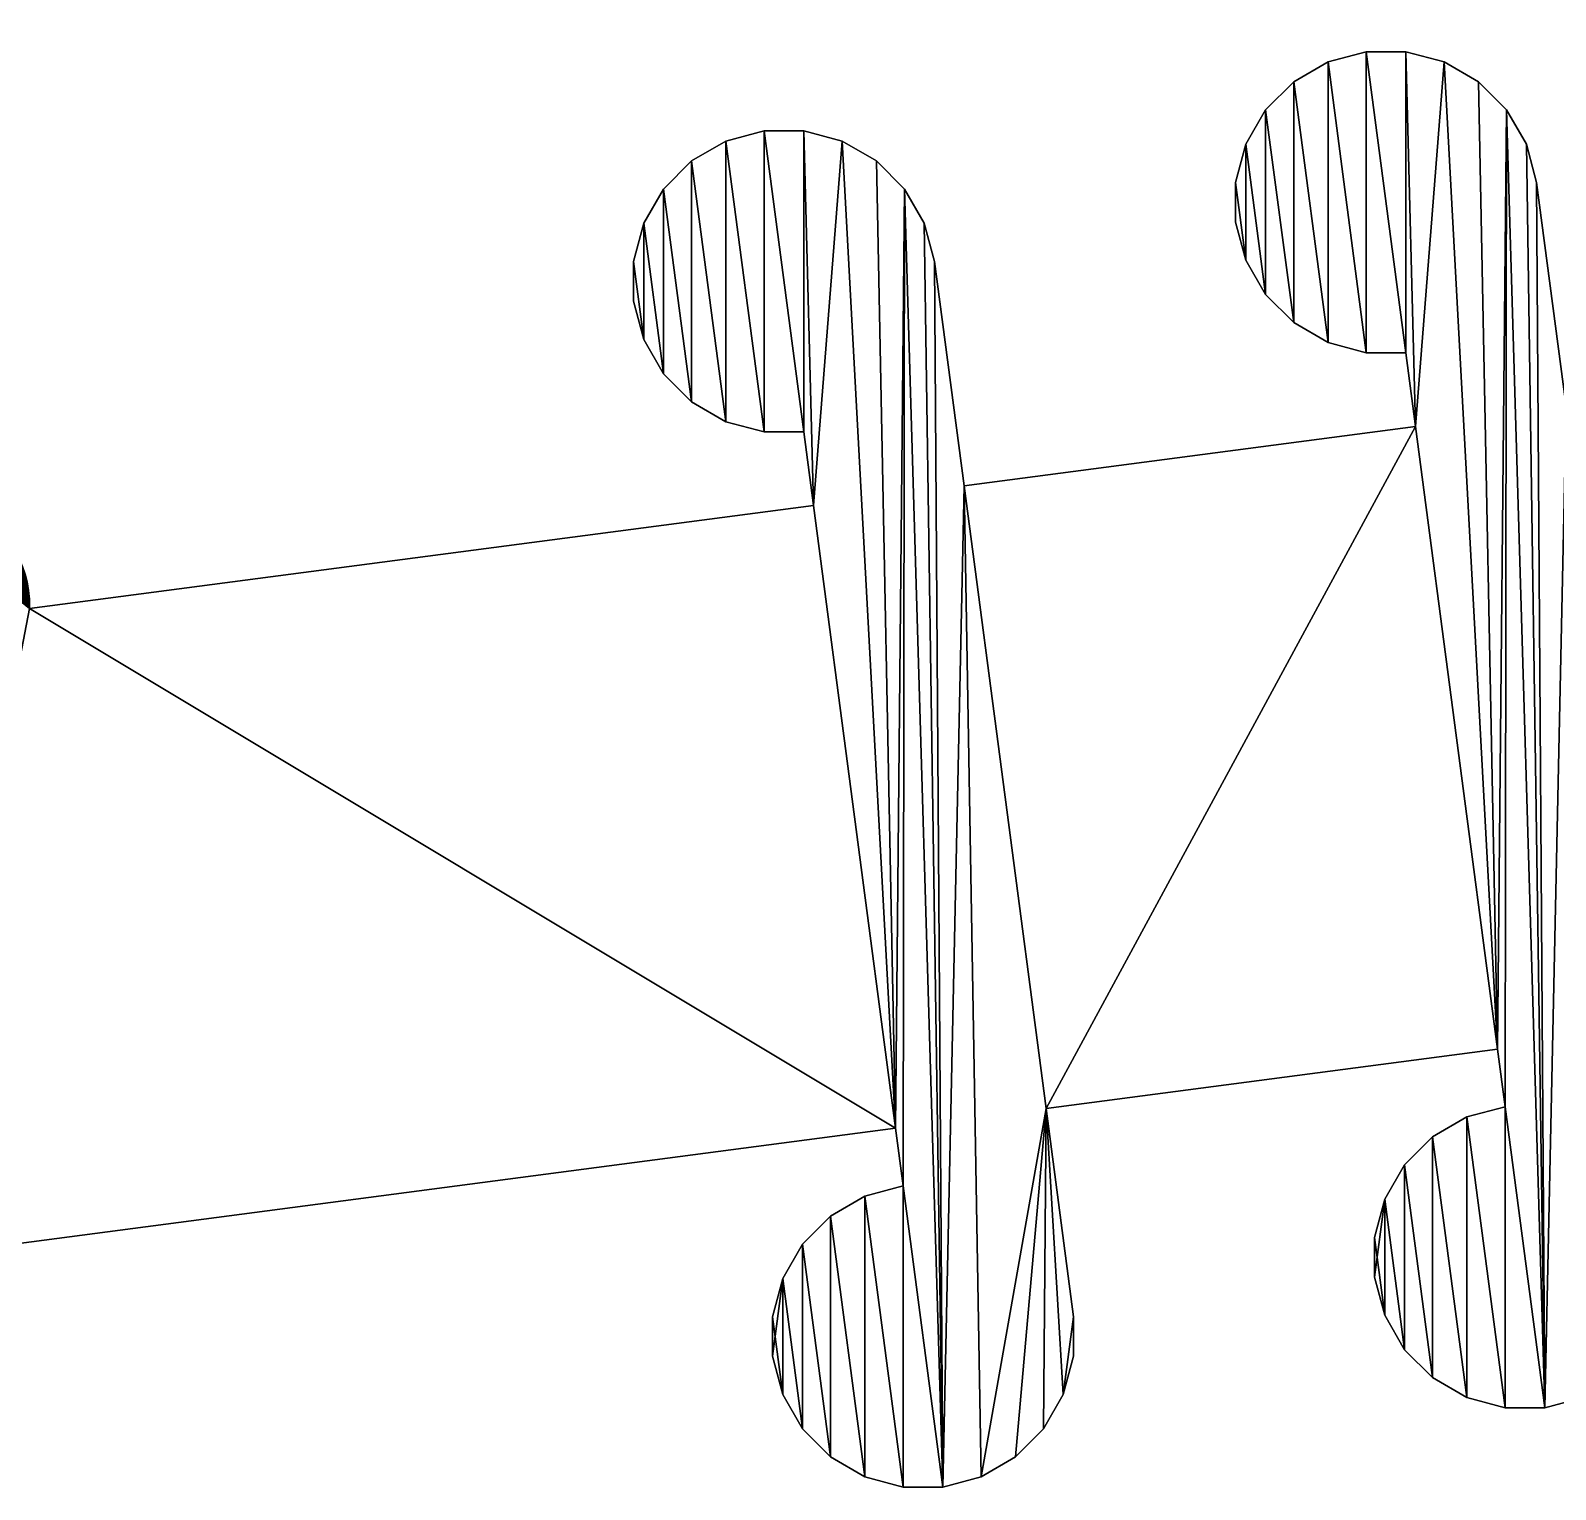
# Model space of a CAD drawing. Extents: x 0 to 187, y 0 to 177.
# Drawn here: x 118.58 to 148.72, y 0 to 28.83 of the extents above; entities that cross this region are included whole.
import ezdxf

# ---------------------------------------------------------------- set-up
doc = ezdxf.new("R2010")
doc.units = 0
doc.header["$LTSCALE"] = 25.4
doc.layers.get('0').update_dxf_attribs({"color": 13, "linetype": 'CONTINUOUS'})

# ---------------------------------------------------------------- blocks, each defined once
blk = doc.blocks.new('MASK_STRAP_4')
at = {"color": 0}
for p, q in [((144.978, 28.412), (144.978, 28.412, 2)), ((144.978, 28.412), (144.978, 28.412, 2)), ((145.761, 28.412), (145.761, 28.412, 2)), ((145.761, 28.412), (145.761, 28.412, 2)), ((144.221, 28.209), (144.221, 28.209, 2)), ((144.221, 28.209), (144.221, 28.209, 2)), ((146.517, 28.209), (146.517, 28.209, 2)), ((146.517, 28.209), (146.517, 28.209, 2)), ((143.543, 27.818), (143.543, 27.818, 2)), ((143.543, 27.818), (143.543, 27.818, 2)), ((147.196, 27.818), (147.196, 27.818, 2)), ((147.196, 27.818), (147.196, 27.818, 2)), ((142.989, 27.264), (142.989, 27.264, 2)), ((142.989, 27.264), (142.989, 27.264, 2)), ((147.749, 27.264), (147.749, 27.264, 2)), ((147.749, 27.264), (147.749, 27.264, 2)), ((133.08, 26.846), (133.08, 26.846, 2)), ((133.08, 26.846), (133.08, 26.846, 2)), ((133.863, 26.846), (133.863, 26.846, 2)), ((133.863, 26.846), (133.863, 26.846, 2)), ((132.324, 26.643), (132.324, 26.643, 2)), ((132.324, 26.643), (132.324, 26.643, 2)), ((134.62, 26.643), (134.62, 26.643, 2)), ((134.62, 26.643), (134.62, 26.643, 2)), ((142.598, 26.586), (142.598, 26.586, 2)), ((142.598, 26.586), (142.598, 26.586, 2)), ((148.141, 26.586), (148.141, 26.586, 2)), ((148.141, 26.586), (148.141, 26.586, 2)), ((131.646, 26.252), (131.646, 26.252, 2)), ((131.646, 26.252), (131.646, 26.252, 2)), ((135.298, 26.252), (135.298, 26.252, 2)), ((135.298, 26.252), (135.298, 26.252, 2)), ((131.092, 25.698), (131.092, 25.698, 2)), ((131.092, 25.698), (131.092, 25.698, 2)), ((135.852, 25.698), (135.852, 25.698, 2)), ((135.852, 25.698), (135.852, 25.698, 2)), ((142.395, 25.829), (142.395, 25.829, 2)), ((142.395, 25.829), (142.395, 25.829, 2)), ((148.344, 25.829), (148.344, 25.829, 2)), ((148.344, 25.829), (148.344, 25.829, 2)), ((130.7, 25.02), (130.7, 25.02, 2)), ((130.7, 25.02), (130.7, 25.02, 2)), ((136.244, 25.02), (136.244, 25.02, 2)), ((136.244, 25.02), (136.244, 25.02, 2)), ((142.395, 25.046), (142.395, 25.046, 2)), ((142.395, 25.046), (142.395, 25.046, 2)), ((130.498, 24.263), (130.498, 24.263, 2)), ((130.498, 24.263), (130.498, 24.263, 2)), ((136.446, 24.263), (136.446, 24.263, 2)), ((136.446, 24.263), (136.446, 24.263, 2)), ((142.598, 24.29), (142.598, 24.29, 2)), ((142.598, 24.29), (142.598, 24.29, 2)), ((142.989, 23.612), (142.989, 23.612, 2)), ((142.989, 23.612), (142.989, 23.612, 2)), ((130.498, 23.48), (130.498, 23.48, 2)), ((130.498, 23.48), (130.498, 23.48, 2)), ((143.543, 23.058), (143.543, 23.058, 2)), ((143.543, 23.058), (143.543, 23.058, 2)), ((130.7, 22.723), (130.7, 22.723, 2)), ((130.7, 22.723), (130.7, 22.723, 2)), ((144.221, 22.666), (144.221, 22.666, 2)), ((144.221, 22.666), (144.221, 22.666, 2)), ((144.978, 22.463), (144.978, 22.463, 2)), ((144.978, 22.463), (144.978, 22.463, 2)), ((145.761, 22.463), (145.761, 22.463, 2)), ((145.761, 22.463), (145.761, 22.463, 2)), ((131.092, 22.045), (131.092, 22.045, 2)), ((131.092, 22.045), (131.092, 22.045, 2)), ((131.646, 21.491), (131.646, 21.491, 2)), ((131.646, 21.491), (131.646, 21.491, 2)), ((132.324, 21.1), (132.324, 21.1, 2)), ((132.324, 21.1), (132.324, 21.1, 2)), ((133.08, 20.897), (133.08, 20.897, 2)), ((133.08, 20.897), (133.08, 20.897, 2)), ((133.863, 20.897), (133.863, 20.897, 2)), ((133.863, 20.897), (133.863, 20.897, 2)), ((145.953, 21.004, 1), (147.573, 8.699, 1)), ((145.953, 21.004), (145.953, 21.004, 1)), ((145.953, 21.004, 1), (147.573, 8.699, 1)), ((145.953, 21.004, 2), (147.573, 8.699, 2)), ((145.953, 21.004), (145.953, 21.004, 1)), ((145.953, 21.004, 2), (147.573, 8.699, 2)), ((137.03, 19.832, 1), (138.65, 7.527, 1)), ((137.03, 19.832), (137.03, 19.832, 1)), ((137.03, 19.832, 2), (138.65, 7.527, 2)), ((137.03, 19.832, 1), (138.65, 7.527, 1)), ((137.03, 19.832), (137.03, 19.832, 1)), ((137.03, 19.832, 2), (138.65, 7.527, 2)), ((134.055, 19.441, 1), (135.675, 7.137, 1)), ((134.055, 19.441, 1), (135.675, 7.137, 1)), ((134.055, 19.441, 2), (135.675, 7.137, 2)), ((134.055, 19.441), (134.055, 19.441, 1)), ((134.055, 19.441), (134.055, 19.441, 1)), ((134.055, 19.441, 2), (135.675, 7.137, 2)), ((147.573, 8.699), (147.573, 8.699, 1)), ((147.573, 8.699), (147.573, 8.699, 1)), ((147.722, 7.564), (147.722, 7.564, 2)), ((147.722, 7.564), (147.722, 7.564, 2)), ((138.65, 7.527), (138.65, 7.527, 1)), ((138.65, 7.527), (138.65, 7.527, 1)), ((146.966, 7.361), (146.966, 7.361, 2)), ((146.966, 7.361), (146.966, 7.361, 2)), ((135.675, 7.137), (135.675, 7.137, 1)), ((135.675, 7.137), (135.675, 7.137, 1)), ((146.288, 6.97), (146.288, 6.97, 2)), ((146.288, 6.97), (146.288, 6.97, 2)), ((145.734, 6.416), (145.734, 6.416, 2)), ((145.734, 6.416), (145.734, 6.416, 2)), ((135.069, 5.795), (135.069, 5.795, 2)), ((135.069, 5.795), (135.069, 5.795, 2)), ((135.825, 5.998), (135.825, 5.998, 2)), ((135.825, 5.998), (135.825, 5.998, 2)), ((145.342, 5.738), (145.342, 5.738, 2)), ((145.342, 5.738), (145.342, 5.738, 2)), ((134.39, 5.403), (134.39, 5.403, 2)), ((134.39, 5.403), (134.39, 5.403, 2)), ((133.837, 4.85), (133.837, 4.85, 2)), ((133.837, 4.85), (133.837, 4.85, 2)), ((145.14, 4.981), (145.14, 4.981, 2)), ((145.14, 4.981), (145.14, 4.981, 2)), ((133.445, 4.171), (133.445, 4.171, 2)), ((133.445, 4.171), (133.445, 4.171, 2)), ((145.14, 4.198), (145.14, 4.198, 2)), ((145.14, 4.198), (145.14, 4.198, 2)), ((133.242, 3.415), (133.242, 3.415, 2)), ((133.242, 3.415), (133.242, 3.415, 2)), ((139.191, 3.415), (139.191, 3.415, 2)), ((139.191, 3.415), (139.191, 3.415, 2)), ((145.342, 3.442), (145.342, 3.442, 2)), ((145.342, 3.442), (145.342, 3.442, 2)), ((145.734, 2.763), (145.734, 2.763, 2)), ((145.734, 2.763), (145.734, 2.763, 2)), ((133.242, 2.632), (133.242, 2.632, 2)), ((133.242, 2.632), (133.242, 2.632, 2)), ((139.191, 2.632), (139.191, 2.632, 2)), ((139.191, 2.632), (139.191, 2.632, 2)), ((146.288, 2.21), (146.288, 2.21, 2)), ((146.288, 2.21), (146.288, 2.21, 2)), ((133.445, 1.875), (133.445, 1.875, 2)), ((133.445, 1.875), (133.445, 1.875, 2)), ((138.988, 1.875), (138.988, 1.875, 2)), ((138.988, 1.875), (138.988, 1.875, 2)), ((146.966, 1.818), (146.966, 1.818, 2)), ((146.966, 1.818), (146.966, 1.818, 2)), ((147.722, 1.615), (147.722, 1.615, 2)), ((147.722, 1.615), (147.722, 1.615, 2)), ((148.506, 1.615), (148.506, 1.615, 2)), ((148.506, 1.615), (148.506, 1.615, 2)), ((133.837, 1.197), (133.837, 1.197, 2)), ((133.837, 1.197), (133.837, 1.197, 2)), ((138.597, 1.197), (138.597, 1.197, 2)), ((138.597, 1.197), (138.597, 1.197, 2)), ((134.39, 0.643), (134.39, 0.643, 2)), ((134.39, 0.643), (134.39, 0.643, 2)), ((138.043, 0.643), (138.043, 0.643, 2)), ((138.043, 0.643), (138.043, 0.643, 2)), ((135.069, 0.252), (135.069, 0.252, 2)), ((135.069, 0.252), (135.069, 0.252, 2)), ((135.825, 0.049), (135.825, 0.049, 2)), ((135.825, 0.049), (135.825, 0.049, 2)), ((136.608, 0.049), (136.608, 0.049, 2)), ((136.608, 0.049), (136.608, 0.049, 2)), ((137.365, 0.252), (137.365, 0.252, 2)), ((137.365, 0.252), (137.365, 0.252, 2))]:
    blk.add_line(p, q, dxfattribs=at)
mesh = blk.add_polyface(dxfattribs=at)
corners = [(135.675, 7.137), (135.852, 25.698), (135.825, 5.998), (142.395, 25.829), (142.598, 24.29), (142.395, 25.046), (142.598, 26.586), (142.989, 23.612), (142.989, 27.264), (143.543, 23.058), (143.543, 27.818), (144.221, 22.666), (144.221, 28.209), (144.978, 22.463), (144.978, 28.412), (145.761, 22.463), (145.761, 28.412), (145.953, 21.004), (146.517, 28.209), (135.825, 0.049), (136.608, 0.049), (136.244, 25.02), (136.446, 24.263), (137.03, 19.832), (137.365, 0.252), (138.65, 7.527), (138.043, 0.643), (138.597, 1.197), (147.573, 8.699), (147.196, 27.818), (147.749, 27.264), (147.722, 7.564), (154.292, 27.396), (154.495, 25.856), (154.292, 26.613), (154.495, 28.152), (154.887, 25.178), (154.887, 28.83), (145.342, 5.738), (145.14, 4.198), (145.14, 4.981), (145.342, 3.442), (145.734, 2.763), (145.734, 6.416), (146.288, 2.21), (146.288, 6.97), (146.966, 1.818), (146.966, 7.361), (147.722, 1.615), (148.506, 1.615), (148.141, 26.586), (148.344, 25.829), (148.927, 21.394), (149.262, 1.818), (150.547, 9.09), (157.851, 22.566), (149.94, 2.21), (150.494, 2.763), (150.886, 3.442), (151.088, 4.981), (151.088, 4.198), (138.988, 1.875), (139.191, 3.415), (139.191, 2.632)]
mesh.append_faces([[corners[k] for k in face] for face in [(3, 4, 5), (32, 33, 34), (38, 39, 40), (58, 59, 60), (61, 62, 63)]], dxfattribs={"vtx0": -1, "color": 0})
mesh.append_faces([[corners[k] for k in face] for face in [(0, 1, 2), (4, 6, 7), (7, 8, 9), (9, 10, 11), (11, 12, 13), (13, 14, 15), (15, 16, 17), (19, 2, 20), (20, 23, 24), (24, 25, 26), (26, 25, 27), (25, 17, 28), (28, 30, 31), (33, 35, 36), (39, 38, 41), (41, 38, 42), (42, 43, 44), (44, 45, 46), (46, 47, 48), (48, 31, 49), (49, 52, 53), (53, 54, 56), (56, 54, 57)]], dxfattribs={"vtx0": -1, "vtx1": -1, "color": 0})
mesh.append_faces([[corners[k] for k in face] for face in [(20, 2, 1), (24, 23, 25), (28, 17, 18), (49, 31, 30), (53, 52, 54)]], dxfattribs={"vtx0": -1, "vtx1": -1, "vtx2": -1, "color": 0})
mesh.append_faces([[corners[k] for k in face] for face in [(4, 3, 6), (7, 6, 8), (9, 8, 10), (11, 10, 12), (13, 12, 14), (15, 14, 16), (17, 16, 18), (20, 1, 21), (20, 21, 22), (20, 22, 23), (25, 23, 17), (28, 18, 29), (28, 29, 30), (33, 32, 35), (36, 35, 37), (42, 38, 43), (44, 43, 45), (46, 45, 47), (48, 47, 31), (49, 30, 50), (49, 50, 51), (49, 51, 52), (54, 52, 55), (54, 58, 57), (58, 54, 59), (25, 61, 27), (61, 25, 62)]], dxfattribs={"vtx0": -1, "vtx2": -1, "color": 0})
mesh = blk.add_polyface(dxfattribs=at)
corners = [(145.342, 3.442, 2), (145.14, 4.981, 2), (145.14, 4.198, 2), (145.342, 5.738, 2), (145.734, 2.763, 2), (145.734, 6.416, 2), (146.288, 2.21, 2), (146.288, 6.97, 2), (146.966, 1.818, 2), (146.966, 7.361, 2), (147.722, 1.615, 2), (147.722, 7.564, 2), (148.506, 1.615, 2), (147.749, 27.264, 2), (148.141, 26.586, 2), (148.344, 25.829, 2), (148.927, 21.394, 2), (149.262, 1.818, 2), (150.547, 9.09, 2), (149.94, 2.21, 2), (150.494, 2.763, 2), (150.886, 3.442, 2), (151.088, 4.981, 2), (151.088, 4.198, 2), (142.598, 24.29, 2), (142.395, 25.829, 2), (142.395, 25.046, 2), (142.598, 26.586, 2), (142.989, 23.612, 2), (142.989, 27.264, 2), (143.543, 23.058, 2), (143.543, 27.818, 2), (144.221, 22.666, 2), (144.221, 28.209, 2), (144.978, 22.463, 2), (144.978, 28.412, 2), (145.761, 22.463, 2), (145.761, 28.412, 2), (145.953, 21.004, 2), (146.517, 28.209, 2), (147.573, 8.699, 2), (147.196, 27.818, 2)]
mesh.append_faces([[corners[k] for k in face] for face in [(0, 1, 2), (22, 21, 23), (24, 25, 26)]], dxfattribs={"vtx0": -1, "color": 0})
mesh.append_faces([[corners[k] for k in face] for face in [(1, 0, 3), (3, 4, 5), (5, 6, 7), (7, 8, 9), (9, 10, 11), (13, 12, 14), (14, 12, 15), (15, 12, 16), (16, 17, 18), (18, 21, 22), (25, 24, 27), (27, 28, 29), (29, 30, 31), (31, 32, 33), (33, 34, 35), (35, 36, 37), (37, 38, 39), (39, 40, 41), (41, 40, 13)]], dxfattribs={"vtx0": -1, "vtx1": -1, "color": 0})
mesh.append_faces([[corners[k] for k in face] for face in [(11, 12, 13)]], dxfattribs={"vtx0": -1, "vtx1": -1, "vtx2": -1, "color": 0})
mesh.append_faces([[corners[k] for k in face] for face in [(3, 0, 4), (5, 4, 6), (7, 6, 8), (9, 8, 10), (11, 10, 12), (16, 12, 17), (18, 17, 19), (18, 19, 20), (18, 20, 21), (27, 24, 28), (29, 28, 30), (31, 30, 32), (33, 32, 34), (35, 34, 36), (37, 36, 38), (39, 38, 40), (13, 40, 11)]], dxfattribs={"vtx0": -1, "vtx2": -1, "color": 0})
mesh = blk.add_polyface(dxfattribs=at)
corners = [(144.221, 28.209, 2), (144.978, 28.412), (144.221, 28.209), (144.978, 28.412, 2)]
mesh.append_faces([[corners[k] for k in face] for face in [(0, 1, 2), (1, 0, 3)]], dxfattribs={"vtx0": -1, "color": 0})
mesh = blk.add_polyface(dxfattribs=at)
corners = [(144.978, 28.412, 2), (145.761, 28.412), (144.978, 28.412), (145.761, 28.412, 2)]
mesh.append_faces([[corners[k] for k in face] for face in [(0, 1, 2), (1, 0, 3)]], dxfattribs={"vtx0": -1, "color": 0})
mesh = blk.add_polyface(dxfattribs=at)
corners = [(145.761, 28.412, 2), (146.517, 28.209), (145.761, 28.412), (146.517, 28.209, 2)]
mesh.append_faces([[corners[k] for k in face] for face in [(0, 1, 2), (1, 0, 3)]], dxfattribs={"vtx0": -1, "color": 0})
mesh = blk.add_polyface(dxfattribs=at)
corners = [(143.543, 27.818, 2), (144.221, 28.209), (143.543, 27.818), (144.221, 28.209, 2)]
mesh.append_faces([[corners[k] for k in face] for face in [(0, 1, 2), (1, 0, 3)]], dxfattribs={"vtx0": -1, "color": 0})
mesh = blk.add_polyface(dxfattribs=at)
corners = [(146.517, 28.209, 2), (147.196, 27.818), (146.517, 28.209), (147.196, 27.818, 2)]
mesh.append_faces([[corners[k] for k in face] for face in [(0, 1, 2), (1, 0, 3)]], dxfattribs={"vtx0": -1, "color": 0})
mesh = blk.add_polyface(dxfattribs=at)
corners = [(142.989, 27.264, 2), (143.543, 27.818), (142.989, 27.264), (143.543, 27.818, 2)]
mesh.append_faces([[corners[k] for k in face] for face in [(0, 1, 2), (1, 0, 3)]], dxfattribs={"vtx0": -1, "color": 0})
mesh = blk.add_polyface(dxfattribs=at)
corners = [(147.196, 27.818, 2), (147.749, 27.264), (147.196, 27.818), (147.749, 27.264, 2)]
mesh.append_faces([[corners[k] for k in face] for face in [(0, 1, 2), (1, 0, 3)]], dxfattribs={"vtx0": -1, "color": 0})
mesh = blk.add_polyface(dxfattribs=at)
corners = [(142.989, 27.264, 2), (142.598, 26.586), (142.598, 26.586, 2), (142.989, 27.264)]
mesh.append_faces([[corners[k] for k in face] for face in [(0, 1, 2), (1, 0, 3)]], dxfattribs={"vtx0": -1, "color": 0})
mesh = blk.add_polyface(dxfattribs=at)
corners = [(147.749, 27.264), (148.141, 26.586, 2), (148.141, 26.586), (147.749, 27.264, 2)]
mesh.append_faces([[corners[k] for k in face] for face in [(0, 1, 2), (1, 0, 3)]], dxfattribs={"vtx0": -1, "color": 0})
mesh = blk.add_polyface(dxfattribs=at)
corners = [(130.498, 24.263), (130.7, 22.723), (130.498, 23.48), (130.7, 25.02), (131.092, 22.045), (131.092, 25.698), (131.646, 21.491), (131.646, 26.252), (132.324, 21.1), (132.324, 26.643), (133.08, 20.897), (133.08, 26.846), (133.863, 20.897), (133.863, 26.846), (134.055, 19.441), (134.62, 26.643), (72.09, 15.802), (116.237, 19.302), (114.69, 15.802), (114.824, 1.5), (116.094, 4.566), (118.563, 17.407), (135.675, 7.137), (116.466, 19.298), (116.683, 19.283), (116.888, 19.26), (117.082, 19.226), (117.263, 19.184), (117.433, 19.132), (117.591, 19.07), (117.737, 18.999), (117.871, 18.919), (117.993, 18.829), (118.103, 18.729), (118.202, 18.62), (118.289, 18.502), (118.363, 18.374), (118.426, 18.236), (118.477, 18.09), (118.516, 17.933), (118.544, 17.767), (118.559, 17.592), (135.298, 26.252), (135.852, 25.698), (112.226, 0), (74.916, 3.5), (111.864, 3.5), (112.724, 5.577), (113.002, 0.102), (113.726, 0.402), (114.347, 0.879), (133.445, 4.171), (133.242, 2.632), (133.242, 3.415), (133.445, 1.875), (133.837, 1.197), (133.837, 4.85), (134.39, 0.643), (134.39, 5.403), (135.069, 0.252), (135.069, 5.795), (135.825, 0.049), (135.825, 5.998)]
mesh.append_faces([[corners[k] for k in face] for face in [(0, 1, 2), (21, 40, 41), (51, 52, 53)]], dxfattribs={"vtx0": -1, "color": 0})
mesh.append_faces([[corners[k] for k in face] for face in [(1, 3, 4), (4, 5, 6), (6, 7, 8), (8, 9, 10), (10, 11, 12), (12, 13, 14), (16, 17, 18), (19, 17, 20), (20, 21, 22), (44, 47, 48), (48, 18, 49), (49, 18, 50), (50, 18, 19), (52, 51, 54), (54, 51, 55), (55, 56, 57), (57, 58, 59), (59, 60, 61)]], dxfattribs={"vtx0": -1, "vtx1": -1, "color": 0})
mesh.append_faces([[corners[k] for k in face] for face in [(18, 17, 19), (20, 17, 21), (22, 14, 15)]], dxfattribs={"vtx0": -1, "vtx1": -1, "vtx2": -1, "color": 0})
mesh.append_faces([[corners[k] for k in face] for face in [(1, 0, 3), (4, 3, 5), (6, 5, 7), (8, 7, 9), (10, 9, 11), (12, 11, 13), (14, 13, 15), (21, 17, 23), (21, 23, 24), (21, 24, 25), (21, 25, 26), (21, 26, 27), (21, 27, 28), (21, 28, 29), (21, 29, 30), (21, 30, 31), (21, 31, 32), (21, 32, 33), (21, 33, 34), (21, 34, 35), (21, 35, 36), (21, 36, 37), (21, 37, 38), (21, 38, 39), (21, 39, 40), (22, 21, 14), (22, 15, 42), (22, 42, 43), (44, 45, 46), (44, 46, 47), (48, 47, 18), (55, 51, 56), (57, 56, 58), (59, 58, 60), (61, 60, 62)]], dxfattribs={"vtx0": -1, "vtx2": -1, "color": 0})
mesh = blk.add_polyface(dxfattribs=at)
corners = [(133.445, 1.875, 2), (133.242, 3.415, 2), (133.242, 2.632, 2), (133.445, 4.171, 2), (133.837, 1.197, 2), (133.837, 4.85, 2), (134.39, 0.643, 2), (134.39, 5.403, 2), (135.069, 0.252, 2), (135.069, 5.795, 2), (135.825, 0.049, 2), (135.825, 5.998, 2), (136.608, 0.049, 2), (135.852, 25.698, 2), (136.244, 25.02, 2), (136.446, 24.263, 2), (137.03, 19.832, 2), (137.365, 0.252, 2), (138.65, 7.527, 2), (138.043, 0.643, 2), (138.597, 1.197, 2), (138.988, 1.875, 2), (139.191, 3.415, 2), (139.191, 2.632, 2), (130.7, 22.723, 2), (130.498, 24.263, 2), (130.498, 23.48, 2), (130.7, 25.02, 2), (131.092, 22.045, 2), (131.092, 25.698, 2), (131.646, 21.491, 2), (131.646, 26.252, 2), (132.324, 21.1, 2), (132.324, 26.643, 2), (133.08, 20.897, 2), (133.08, 26.846, 2), (133.863, 20.897, 2), (133.863, 26.846, 2), (134.055, 19.441, 2), (134.62, 26.643, 2), (135.675, 7.137, 2), (135.298, 26.252, 2)]
mesh.append_faces([[corners[k] for k in face] for face in [(0, 1, 2), (22, 21, 23), (24, 25, 26)]], dxfattribs={"vtx0": -1, "color": 0})
mesh.append_faces([[corners[k] for k in face] for face in [(1, 0, 3), (3, 4, 5), (5, 6, 7), (7, 8, 9), (9, 10, 11), (13, 12, 14), (14, 12, 15), (15, 12, 16), (16, 17, 18), (18, 21, 22), (25, 24, 27), (27, 28, 29), (29, 30, 31), (31, 32, 33), (33, 34, 35), (35, 36, 37), (37, 38, 39), (39, 40, 41), (41, 40, 13)]], dxfattribs={"vtx0": -1, "vtx1": -1, "color": 0})
mesh.append_faces([[corners[k] for k in face] for face in [(11, 12, 13)]], dxfattribs={"vtx0": -1, "vtx1": -1, "vtx2": -1, "color": 0})
mesh.append_faces([[corners[k] for k in face] for face in [(3, 0, 4), (5, 4, 6), (7, 6, 8), (9, 8, 10), (11, 10, 12), (16, 12, 17), (18, 17, 19), (18, 19, 20), (18, 20, 21), (27, 24, 28), (29, 28, 30), (31, 30, 32), (33, 32, 34), (35, 34, 36), (37, 36, 38), (39, 38, 40), (13, 40, 11)]], dxfattribs={"vtx0": -1, "vtx2": -1, "color": 0})
mesh = blk.add_polyface(dxfattribs=at)
corners = [(132.324, 26.643, 2), (133.08, 26.846), (132.324, 26.643), (133.08, 26.846, 2)]
mesh.append_faces([[corners[k] for k in face] for face in [(0, 1, 2), (1, 0, 3)]], dxfattribs={"vtx0": -1, "color": 0})
mesh = blk.add_polyface(dxfattribs=at)
corners = [(133.08, 26.846, 2), (133.863, 26.846), (133.08, 26.846), (133.863, 26.846, 2)]
mesh.append_faces([[corners[k] for k in face] for face in [(0, 1, 2), (1, 0, 3)]], dxfattribs={"vtx0": -1, "color": 0})
mesh = blk.add_polyface(dxfattribs=at)
corners = [(133.863, 26.846, 2), (134.62, 26.643), (133.863, 26.846), (134.62, 26.643, 2)]
mesh.append_faces([[corners[k] for k in face] for face in [(0, 1, 2), (1, 0, 3)]], dxfattribs={"vtx0": -1, "color": 0})
mesh = blk.add_polyface(dxfattribs=at)
corners = [(131.646, 26.252, 2), (132.324, 26.643), (131.646, 26.252), (132.324, 26.643, 2)]
mesh.append_faces([[corners[k] for k in face] for face in [(0, 1, 2), (1, 0, 3)]], dxfattribs={"vtx0": -1, "color": 0})
mesh = blk.add_polyface(dxfattribs=at)
corners = [(134.62, 26.643, 2), (135.298, 26.252), (134.62, 26.643), (135.298, 26.252, 2)]
mesh.append_faces([[corners[k] for k in face] for face in [(0, 1, 2), (1, 0, 3)]], dxfattribs={"vtx0": -1, "color": 0})
mesh = blk.add_polyface(dxfattribs=at)
corners = [(142.598, 26.586, 2), (142.395, 25.829), (142.395, 25.829, 2), (142.598, 26.586)]
mesh.append_faces([[corners[k] for k in face] for face in [(0, 1, 2), (1, 0, 3)]], dxfattribs={"vtx0": -1, "color": 0})
mesh = blk.add_polyface(dxfattribs=at)
corners = [(148.141, 26.586), (148.344, 25.829, 2), (148.344, 25.829), (148.141, 26.586, 2)]
mesh.append_faces([[corners[k] for k in face] for face in [(0, 1, 2), (1, 0, 3)]], dxfattribs={"vtx0": -1, "color": 0})
mesh = blk.add_polyface(dxfattribs=at)
corners = [(131.092, 25.698, 2), (131.646, 26.252), (131.092, 25.698), (131.646, 26.252, 2)]
mesh.append_faces([[corners[k] for k in face] for face in [(0, 1, 2), (1, 0, 3)]], dxfattribs={"vtx0": -1, "color": 0})
mesh = blk.add_polyface(dxfattribs=at)
corners = [(135.298, 26.252), (135.852, 25.698, 2), (135.852, 25.698), (135.298, 26.252, 2)]
mesh.append_faces([[corners[k] for k in face] for face in [(0, 1, 2), (1, 0, 3)]], dxfattribs={"vtx0": -1, "color": 0})
mesh = blk.add_polyface(dxfattribs=at)
corners = [(131.092, 25.698, 2), (130.7, 25.02), (130.7, 25.02, 2), (131.092, 25.698)]
mesh.append_faces([[corners[k] for k in face] for face in [(0, 1, 2), (1, 0, 3)]], dxfattribs={"vtx0": -1, "color": 0})
mesh = blk.add_polyface(dxfattribs=at)
corners = [(135.852, 25.698), (136.244, 25.02, 2), (136.244, 25.02), (135.852, 25.698, 2)]
mesh.append_faces([[corners[k] for k in face] for face in [(0, 1, 2), (1, 0, 3)]], dxfattribs={"vtx0": -1, "color": 0})
mesh = blk.add_polyface(dxfattribs=at)
corners = [(142.395, 25.829, 2), (142.395, 25.046), (142.395, 25.046, 2), (142.395, 25.829)]
mesh.append_faces([[corners[k] for k in face] for face in [(0, 1, 2), (1, 0, 3)]], dxfattribs={"vtx0": -1, "color": 0})
mesh = blk.add_polyface(dxfattribs=at)
corners = [(148.344, 25.829), (148.927, 21.394, 1), (148.927, 21.394), (148.927, 21.394, 2), (148.344, 25.829, 2), (150.547, 9.09), (151.088, 4.981, 2), (151.088, 4.981), (150.547, 9.09, 2), (150.547, 9.09, 1)]
mesh.append_faces([[corners[k] for k in face] for face in [(0, 1, 2), (3, 0, 4), (5, 6, 7)]], dxfattribs={"vtx0": -1, "color": 0})
mesh.append_faces([[corners[k] for k in face] for face in [(6, 5, 8), (8, 1, 3)]], dxfattribs={"vtx0": -1, "vtx1": -1, "color": 0})
mesh.append_faces([[corners[k] for k in face] for face in [(1, 0, 3)]], dxfattribs={"vtx0": -1, "vtx1": -1, "vtx2": -1, "color": 0})
mesh.append_faces([[corners[k] for k in face] for face in [(8, 5, 9), (8, 9, 1)]], dxfattribs={"vtx0": -1, "vtx2": -1, "color": 0})
mesh = blk.add_polyface(dxfattribs=at)
corners = [(130.7, 25.02, 2), (130.498, 24.263), (130.498, 24.263, 2), (130.7, 25.02)]
mesh.append_faces([[corners[k] for k in face] for face in [(0, 1, 2), (1, 0, 3)]], dxfattribs={"vtx0": -1, "color": 0})
mesh = blk.add_polyface(dxfattribs=at)
corners = [(136.244, 25.02), (136.446, 24.263, 2), (136.446, 24.263), (136.244, 25.02, 2)]
mesh.append_faces([[corners[k] for k in face] for face in [(0, 1, 2), (1, 0, 3)]], dxfattribs={"vtx0": -1, "color": 0})
mesh = blk.add_polyface(dxfattribs=at)
corners = [(142.395, 25.046, 2), (142.598, 24.29), (142.598, 24.29, 2), (142.395, 25.046)]
mesh.append_faces([[corners[k] for k in face] for face in [(0, 1, 2), (1, 0, 3)]], dxfattribs={"vtx0": -1, "color": 0})
mesh = blk.add_polyface(dxfattribs=at)
corners = [(130.498, 24.263, 2), (130.498, 23.48), (130.498, 23.48, 2), (130.498, 24.263)]
mesh.append_faces([[corners[k] for k in face] for face in [(0, 1, 2), (1, 0, 3)]], dxfattribs={"vtx0": -1, "color": 0})
mesh = blk.add_polyface(dxfattribs=at)
corners = [(136.446, 24.263), (137.03, 19.832, 1), (137.03, 19.832), (137.03, 19.832, 2), (136.446, 24.263, 2), (138.65, 7.527), (139.191, 3.415, 2), (139.191, 3.415), (138.65, 7.527, 2), (138.65, 7.527, 1)]
mesh.append_faces([[corners[k] for k in face] for face in [(0, 1, 2), (3, 0, 4), (5, 6, 7)]], dxfattribs={"vtx0": -1, "color": 0})
mesh.append_faces([[corners[k] for k in face] for face in [(6, 5, 8), (8, 1, 3)]], dxfattribs={"vtx0": -1, "vtx1": -1, "color": 0})
mesh.append_faces([[corners[k] for k in face] for face in [(1, 0, 3)]], dxfattribs={"vtx0": -1, "vtx1": -1, "vtx2": -1, "color": 0})
mesh.append_faces([[corners[k] for k in face] for face in [(8, 5, 9), (8, 9, 1)]], dxfattribs={"vtx0": -1, "vtx2": -1, "color": 0})
mesh = blk.add_polyface(dxfattribs=at)
corners = [(142.598, 24.29, 2), (142.989, 23.612), (142.989, 23.612, 2), (142.598, 24.29)]
mesh.append_faces([[corners[k] for k in face] for face in [(0, 1, 2), (1, 0, 3)]], dxfattribs={"vtx0": -1, "color": 0})
mesh = blk.add_polyface(dxfattribs=at)
corners = [(142.989, 23.612, 2), (143.543, 23.058), (143.543, 23.058, 2), (142.989, 23.612)]
mesh.append_faces([[corners[k] for k in face] for face in [(0, 1, 2), (1, 0, 3)]], dxfattribs={"vtx0": -1, "color": 0})
mesh = blk.add_polyface(dxfattribs=at)
corners = [(130.498, 23.48, 2), (130.7, 22.723), (130.7, 22.723, 2), (130.498, 23.48)]
mesh.append_faces([[corners[k] for k in face] for face in [(0, 1, 2), (1, 0, 3)]], dxfattribs={"vtx0": -1, "color": 0})
mesh = blk.add_polyface(dxfattribs=at)
corners = [(144.221, 22.666, 2), (143.543, 23.058), (144.221, 22.666), (143.543, 23.058, 2)]
mesh.append_faces([[corners[k] for k in face] for face in [(0, 1, 2), (1, 0, 3)]], dxfattribs={"vtx0": -1, "color": 0})
mesh = blk.add_polyface(dxfattribs=at)
corners = [(130.7, 22.723, 2), (131.092, 22.045), (131.092, 22.045, 2), (130.7, 22.723)]
mesh.append_faces([[corners[k] for k in face] for face in [(0, 1, 2), (1, 0, 3)]], dxfattribs={"vtx0": -1, "color": 0})
mesh = blk.add_polyface(dxfattribs=at)
corners = [(144.978, 22.463, 2), (144.221, 22.666), (144.978, 22.463), (144.221, 22.666, 2)]
mesh.append_faces([[corners[k] for k in face] for face in [(0, 1, 2), (1, 0, 3)]], dxfattribs={"vtx0": -1, "color": 0})
mesh = blk.add_polyface(dxfattribs=at)
corners = [(145.761, 22.463, 2), (144.978, 22.463), (145.761, 22.463), (144.978, 22.463, 2)]
mesh.append_faces([[corners[k] for k in face] for face in [(0, 1, 2), (1, 0, 3)]], dxfattribs={"vtx0": -1, "color": 0})
mesh = blk.add_polyface(dxfattribs=at)
corners = [(145.953, 21.004, 2), (147.573, 8.699, 1), (147.573, 8.699, 2), (145.953, 21.004, 1), (145.761, 22.463, 2), (145.953, 21.004), (145.761, 22.463), (147.722, 7.564), (147.722, 7.564, 2), (147.573, 8.699)]
mesh.append_faces([[corners[k] for k in face] for face in [(5, 4, 6), (2, 7, 8)]], dxfattribs={"vtx0": -1, "color": 0})
mesh.append_faces([[corners[k] for k in face] for face in [(0, 1, 2), (1, 0, 3), (3, 4, 5), (7, 2, 9), (9, 2, 1)]], dxfattribs={"vtx0": -1, "vtx1": -1, "color": 0})
mesh.append_faces([[corners[k] for k in face] for face in [(3, 0, 4)]], dxfattribs={"vtx0": -1, "vtx2": -1, "color": 0})
mesh = blk.add_polyface(dxfattribs=at)
corners = [(131.646, 21.491, 2), (131.092, 22.045), (131.646, 21.491), (131.092, 22.045, 2)]
mesh.append_faces([[corners[k] for k in face] for face in [(0, 1, 2), (1, 0, 3)]], dxfattribs={"vtx0": -1, "color": 0})
mesh = blk.add_polyface(dxfattribs=at)
corners = [(132.324, 21.1, 2), (131.646, 21.491), (132.324, 21.1), (131.646, 21.491, 2)]
mesh.append_faces([[corners[k] for k in face] for face in [(0, 1, 2), (1, 0, 3)]], dxfattribs={"vtx0": -1, "color": 0})
mesh = blk.add_polyface(dxfattribs=at)
corners = [(133.08, 20.897, 2), (132.324, 21.1), (133.08, 20.897), (132.324, 21.1, 2)]
mesh.append_faces([[corners[k] for k in face] for face in [(0, 1, 2), (1, 0, 3)]], dxfattribs={"vtx0": -1, "color": 0})
mesh = blk.add_polyface(dxfattribs=at)
corners = [(133.863, 20.897, 2), (133.08, 20.897), (133.863, 20.897), (133.08, 20.897, 2)]
mesh.append_faces([[corners[k] for k in face] for face in [(0, 1, 2), (1, 0, 3)]], dxfattribs={"vtx0": -1, "color": 0})
mesh = blk.add_polyface(dxfattribs=at)
corners = [(134.055, 19.441, 2), (135.675, 7.137, 1), (135.675, 7.137, 2), (134.055, 19.441, 1), (133.863, 20.897, 2), (134.055, 19.441), (133.863, 20.897), (135.825, 5.998), (135.825, 5.998, 2), (135.675, 7.137)]
mesh.append_faces([[corners[k] for k in face] for face in [(5, 4, 6), (2, 7, 8)]], dxfattribs={"vtx0": -1, "color": 0})
mesh.append_faces([[corners[k] for k in face] for face in [(0, 1, 2), (1, 0, 3), (3, 4, 5), (7, 2, 9), (9, 2, 1)]], dxfattribs={"vtx0": -1, "vtx1": -1, "color": 0})
mesh.append_faces([[corners[k] for k in face] for face in [(3, 0, 4)]], dxfattribs={"vtx0": -1, "vtx2": -1, "color": 0})
mesh = blk.add_polyface(dxfattribs=at)
corners = [(138.65, 7.527, 1), (145.953, 21.004, 1), (137.03, 19.832, 1), (147.573, 8.699, 1)]
mesh.append_faces([[corners[k] for k in face] for face in [(0, 1, 2), (1, 0, 3)]], dxfattribs={"vtx0": -1, "color": 0})
mesh = blk.add_polyface(dxfattribs=at)
corners = [(137.03, 19.832, 1), (145.953, 21.004), (137.03, 19.832), (145.953, 21.004, 1)]
mesh.append_faces([[corners[k] for k in face] for face in [(0, 1, 2), (1, 0, 3)]], dxfattribs={"vtx0": -1, "color": 0})
mesh = blk.add_polyface(dxfattribs=at)
corners = [(135.675, 7.137, 1), (118.563, 17.407, 1), (116.094, 4.566, 1), (134.055, 19.441, 1)]
mesh.append_faces([[corners[k] for k in face] for face in [(0, 1, 2), (1, 0, 3)]], dxfattribs={"vtx0": -1, "color": 0})
mesh = blk.add_polyface(dxfattribs=at)
corners = [(118.563, 17.407, 1), (134.055, 19.441), (118.563, 17.407), (134.055, 19.441, 1)]
mesh.append_faces([[corners[k] for k in face] for face in [(0, 1, 2), (1, 0, 3)]], dxfattribs={"vtx0": -1, "color": 0})
mesh = blk.add_polyface(dxfattribs=at)
corners = [(147.573, 8.699, 1), (138.65, 7.527), (147.573, 8.699), (138.65, 7.527, 1)]
mesh.append_faces([[corners[k] for k in face] for face in [(0, 1, 2), (1, 0, 3)]], dxfattribs={"vtx0": -1, "color": 0})
mesh = blk.add_polyface(dxfattribs=at)
corners = [(146.966, 7.361, 2), (147.722, 7.564), (146.966, 7.361), (147.722, 7.564, 2)]
mesh.append_faces([[corners[k] for k in face] for face in [(0, 1, 2), (1, 0, 3)]], dxfattribs={"vtx0": -1, "color": 0})
mesh = blk.add_polyface(dxfattribs=at)
corners = [(146.288, 6.97, 2), (146.966, 7.361), (146.288, 6.97), (146.966, 7.361, 2)]
mesh.append_faces([[corners[k] for k in face] for face in [(0, 1, 2), (1, 0, 3)]], dxfattribs={"vtx0": -1, "color": 0})
mesh = blk.add_polyface(dxfattribs=at)
corners = [(135.675, 7.137, 1), (116.094, 4.566), (135.675, 7.137), (116.094, 4.566, 1)]
mesh.append_faces([[corners[k] for k in face] for face in [(0, 1, 2), (1, 0, 3)]], dxfattribs={"vtx0": -1, "color": 0})
mesh = blk.add_polyface(dxfattribs=at)
corners = [(145.734, 6.416, 2), (146.288, 6.97), (145.734, 6.416), (146.288, 6.97, 2)]
mesh.append_faces([[corners[k] for k in face] for face in [(0, 1, 2), (1, 0, 3)]], dxfattribs={"vtx0": -1, "color": 0})
mesh = blk.add_polyface(dxfattribs=at)
corners = [(145.734, 6.416, 2), (145.342, 5.738), (145.342, 5.738, 2), (145.734, 6.416)]
mesh.append_faces([[corners[k] for k in face] for face in [(0, 1, 2), (1, 0, 3)]], dxfattribs={"vtx0": -1, "color": 0})
mesh = blk.add_polyface(dxfattribs=at)
corners = [(134.39, 5.403, 2), (135.069, 5.795), (134.39, 5.403), (135.069, 5.795, 2)]
mesh.append_faces([[corners[k] for k in face] for face in [(0, 1, 2), (1, 0, 3)]], dxfattribs={"vtx0": -1, "color": 0})
mesh = blk.add_polyface(dxfattribs=at)
corners = [(135.069, 5.795, 2), (135.825, 5.998), (135.069, 5.795), (135.825, 5.998, 2)]
mesh.append_faces([[corners[k] for k in face] for face in [(0, 1, 2), (1, 0, 3)]], dxfattribs={"vtx0": -1, "color": 0})
mesh = blk.add_polyface(dxfattribs=at)
corners = [(145.342, 5.738, 2), (145.14, 4.981), (145.14, 4.981, 2), (145.342, 5.738)]
mesh.append_faces([[corners[k] for k in face] for face in [(0, 1, 2), (1, 0, 3)]], dxfattribs={"vtx0": -1, "color": 0})
mesh = blk.add_polyface(dxfattribs=at)
corners = [(133.837, 4.85, 2), (134.39, 5.403), (133.837, 4.85), (134.39, 5.403, 2)]
mesh.append_faces([[corners[k] for k in face] for face in [(0, 1, 2), (1, 0, 3)]], dxfattribs={"vtx0": -1, "color": 0})
mesh = blk.add_polyface(dxfattribs=at)
corners = [(133.837, 4.85, 2), (133.445, 4.171), (133.445, 4.171, 2), (133.837, 4.85)]
mesh.append_faces([[corners[k] for k in face] for face in [(0, 1, 2), (1, 0, 3)]], dxfattribs={"vtx0": -1, "color": 0})
mesh = blk.add_polyface(dxfattribs=at)
corners = [(145.14, 4.981, 2), (145.14, 4.198), (145.14, 4.198, 2), (145.14, 4.981)]
mesh.append_faces([[corners[k] for k in face] for face in [(0, 1, 2), (1, 0, 3)]], dxfattribs={"vtx0": -1, "color": 0})
mesh = blk.add_polyface(dxfattribs=at)
corners = [(133.445, 4.171, 2), (133.242, 3.415), (133.242, 3.415, 2), (133.445, 4.171)]
mesh.append_faces([[corners[k] for k in face] for face in [(0, 1, 2), (1, 0, 3)]], dxfattribs={"vtx0": -1, "color": 0})
mesh = blk.add_polyface(dxfattribs=at)
corners = [(145.14, 4.198, 2), (145.342, 3.442), (145.342, 3.442, 2), (145.14, 4.198)]
mesh.append_faces([[corners[k] for k in face] for face in [(0, 1, 2), (1, 0, 3)]], dxfattribs={"vtx0": -1, "color": 0})
mesh = blk.add_polyface(dxfattribs=at)
corners = [(133.242, 3.415, 2), (133.242, 2.632), (133.242, 2.632, 2), (133.242, 3.415)]
mesh.append_faces([[corners[k] for k in face] for face in [(0, 1, 2), (1, 0, 3)]], dxfattribs={"vtx0": -1, "color": 0})
mesh = blk.add_polyface(dxfattribs=at)
corners = [(139.191, 3.415), (139.191, 2.632, 2), (139.191, 2.632), (139.191, 3.415, 2)]
mesh.append_faces([[corners[k] for k in face] for face in [(0, 1, 2), (1, 0, 3)]], dxfattribs={"vtx0": -1, "color": 0})
mesh = blk.add_polyface(dxfattribs=at)
corners = [(145.342, 3.442, 2), (145.734, 2.763), (145.734, 2.763, 2), (145.342, 3.442)]
mesh.append_faces([[corners[k] for k in face] for face in [(0, 1, 2), (1, 0, 3)]], dxfattribs={"vtx0": -1, "color": 0})
mesh = blk.add_polyface(dxfattribs=at)
corners = [(145.734, 2.763, 2), (146.288, 2.21), (146.288, 2.21, 2), (145.734, 2.763)]
mesh.append_faces([[corners[k] for k in face] for face in [(0, 1, 2), (1, 0, 3)]], dxfattribs={"vtx0": -1, "color": 0})
mesh = blk.add_polyface(dxfattribs=at)
corners = [(133.242, 2.632, 2), (133.445, 1.875), (133.445, 1.875, 2), (133.242, 2.632)]
mesh.append_faces([[corners[k] for k in face] for face in [(0, 1, 2), (1, 0, 3)]], dxfattribs={"vtx0": -1, "color": 0})
mesh = blk.add_polyface(dxfattribs=at)
corners = [(139.191, 2.632), (138.988, 1.875, 2), (138.988, 1.875), (139.191, 2.632, 2)]
mesh.append_faces([[corners[k] for k in face] for face in [(0, 1, 2), (1, 0, 3)]], dxfattribs={"vtx0": -1, "color": 0})
mesh = blk.add_polyface(dxfattribs=at)
corners = [(146.966, 1.818, 2), (146.288, 2.21), (146.966, 1.818), (146.288, 2.21, 2)]
mesh.append_faces([[corners[k] for k in face] for face in [(0, 1, 2), (1, 0, 3)]], dxfattribs={"vtx0": -1, "color": 0})
mesh = blk.add_polyface(dxfattribs=at)
corners = [(133.445, 1.875, 2), (133.837, 1.197), (133.837, 1.197, 2), (133.445, 1.875)]
mesh.append_faces([[corners[k] for k in face] for face in [(0, 1, 2), (1, 0, 3)]], dxfattribs={"vtx0": -1, "color": 0})
mesh = blk.add_polyface(dxfattribs=at)
corners = [(138.988, 1.875), (138.597, 1.197, 2), (138.597, 1.197), (138.988, 1.875, 2)]
mesh.append_faces([[corners[k] for k in face] for face in [(0, 1, 2), (1, 0, 3)]], dxfattribs={"vtx0": -1, "color": 0})
mesh = blk.add_polyface(dxfattribs=at)
corners = [(147.722, 1.615, 2), (146.966, 1.818), (147.722, 1.615), (146.966, 1.818, 2)]
mesh.append_faces([[corners[k] for k in face] for face in [(0, 1, 2), (1, 0, 3)]], dxfattribs={"vtx0": -1, "color": 0})
mesh = blk.add_polyface(dxfattribs=at)
corners = [(149.262, 1.818, 2), (148.506, 1.615), (149.262, 1.818), (148.506, 1.615, 2)]
mesh.append_faces([[corners[k] for k in face] for face in [(0, 1, 2), (1, 0, 3)]], dxfattribs={"vtx0": -1, "color": 0})
mesh = blk.add_polyface(dxfattribs=at)
corners = [(148.506, 1.615, 2), (147.722, 1.615), (148.506, 1.615), (147.722, 1.615, 2)]
mesh.append_faces([[corners[k] for k in face] for face in [(0, 1, 2), (1, 0, 3)]], dxfattribs={"vtx0": -1, "color": 0})
mesh = blk.add_polyface(dxfattribs=at)
corners = [(133.837, 1.197, 2), (134.39, 0.643), (134.39, 0.643, 2), (133.837, 1.197)]
mesh.append_faces([[corners[k] for k in face] for face in [(0, 1, 2), (1, 0, 3)]], dxfattribs={"vtx0": -1, "color": 0})
mesh = blk.add_polyface(dxfattribs=at)
corners = [(138.597, 1.197, 2), (138.043, 0.643), (138.597, 1.197), (138.043, 0.643, 2)]
mesh.append_faces([[corners[k] for k in face] for face in [(0, 1, 2), (1, 0, 3)]], dxfattribs={"vtx0": -1, "color": 0})
mesh = blk.add_polyface(dxfattribs=at)
corners = [(135.069, 0.252, 2), (134.39, 0.643), (135.069, 0.252), (134.39, 0.643, 2)]
mesh.append_faces([[corners[k] for k in face] for face in [(0, 1, 2), (1, 0, 3)]], dxfattribs={"vtx0": -1, "color": 0})
mesh = blk.add_polyface(dxfattribs=at)
corners = [(138.043, 0.643, 2), (137.365, 0.252), (138.043, 0.643), (137.365, 0.252, 2)]
mesh.append_faces([[corners[k] for k in face] for face in [(0, 1, 2), (1, 0, 3)]], dxfattribs={"vtx0": -1, "color": 0})
mesh = blk.add_polyface(dxfattribs=at)
corners = [(135.825, 0.049, 2), (135.069, 0.252), (135.825, 0.049), (135.069, 0.252, 2)]
mesh.append_faces([[corners[k] for k in face] for face in [(0, 1, 2), (1, 0, 3)]], dxfattribs={"vtx0": -1, "color": 0})
mesh = blk.add_polyface(dxfattribs=at)
corners = [(136.608, 0.049, 2), (135.825, 0.049), (136.608, 0.049), (135.825, 0.049, 2)]
mesh.append_faces([[corners[k] for k in face] for face in [(0, 1, 2), (1, 0, 3)]], dxfattribs={"vtx0": -1, "color": 0})
mesh = blk.add_polyface(dxfattribs=at)
corners = [(137.365, 0.252, 2), (136.608, 0.049), (137.365, 0.252), (136.608, 0.049, 2)]
mesh.append_faces([[corners[k] for k in face] for face in [(0, 1, 2), (1, 0, 3)]], dxfattribs={"vtx0": -1, "color": 0})

msp = doc.modelspace()

# ---------------------------------------------------------------- block references
at = {"color": 0}
msp.add_blockref('MASK_STRAP_4', (0, 0), dxfattribs=at)

doc.saveas('drawing.dxf')
